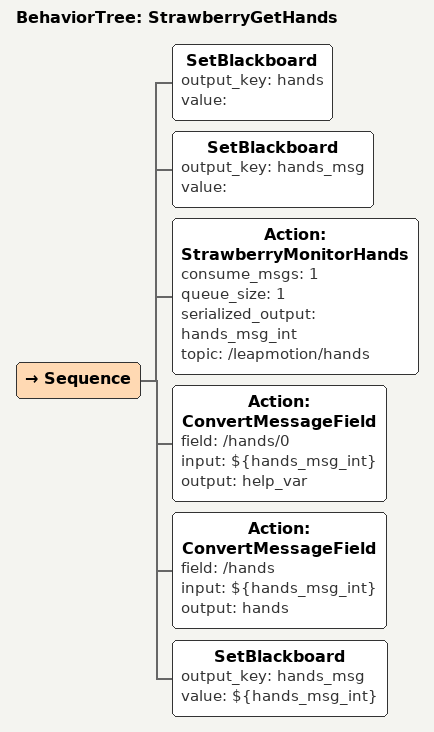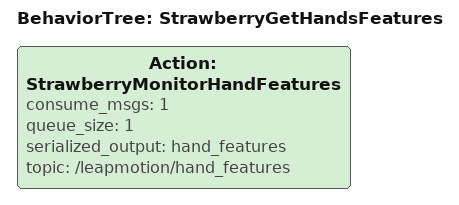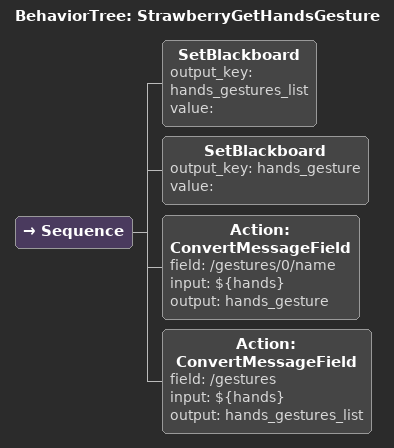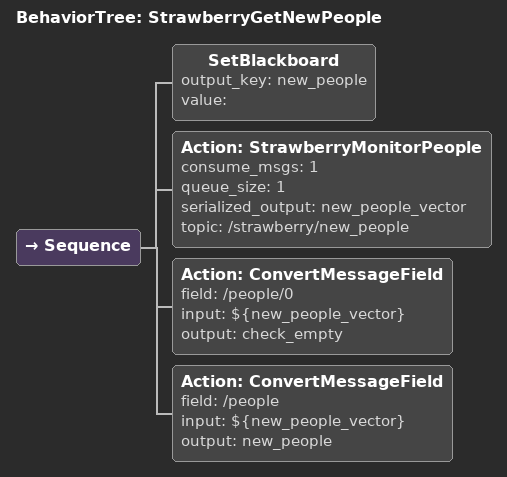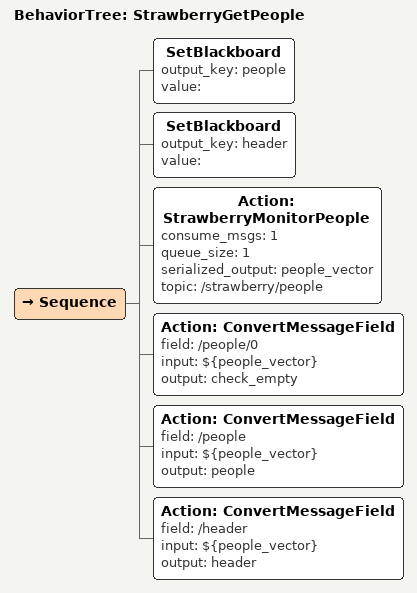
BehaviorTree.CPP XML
<BehaviorTree ID="StrawberryGetHands">
    <Sequence>
        <SetBlackboard output_key="hands" value=""/>
        <SetBlackboard output_key="hands_msg" value=""/>
        <Action ID="StrawberryMonitorHands" consume_msgs="1" queue_size="1" serialized_output="hands_msg_int" topic="/leapmotion/hands"/>
        <Action ID="ConvertMessageField" field="/hands/0" input="${hands_msg_int}" output="help_var"/>
        <Action ID="ConvertMessageField" field="/hands" input="${hands_msg_int}" output="hands"/>
        <SetBlackboard output_key="hands_msg" value="${hands_msg_int}"/>
    </Sequence>
</BehaviorTree>

<BehaviorTree ID="StrawberryGetHandsFeatures">
    <Action ID="StrawberryMonitorHandFeatures" consume_msgs="1" queue_size="1" serialized_output="hand_features" topic="/leapmotion/hand_features"/>
</BehaviorTree>

<BehaviorTree ID="StrawberryGetHandsGesture">
    <Sequence>
        <SetBlackboard output_key="hands_gestures_list" value=""/>
        <SetBlackboard output_key="hands_gesture" value=""/>
        <Action ID="ConvertMessageField" field="/gestures/0/name" input="${hands}" output="hands_gesture"/>
        <Action ID="ConvertMessageField" field="/gestures" input="${hands}" output="hands_gestures_list"/>
    </Sequence>
</BehaviorTree>

<BehaviorTree ID="StrawberryGetNewPeople">
    <Sequence>
        <SetBlackboard output_key="new_people" value=""/>
        <Action ID="StrawberryMonitorPeople" consume_msgs="1" queue_size="1" serialized_output="new_people_vector" topic="/strawberry/new_people"/>
        <Action ID="ConvertMessageField" field="/people/0" input="${new_people_vector}" output="check_empty"/>
        <Action ID="ConvertMessageField" field="/people" input="${new_people_vector}" output="new_people"/>
    </Sequence>
</BehaviorTree>

<BehaviorTree ID="StrawberryGetPeople">
    <Sequence>
        <SetBlackboard output_key="people" value=""/>
        <SetBlackboard output_key="header" value=""/>
        <Action ID="StrawberryMonitorPeople" consume_msgs="1" queue_size="1" serialized_output="people_vector" topic="/strawberry/people"/>
        <Action ID="ConvertMessageField" field="/people/0" input="${people_vector}" output="check_empty"/>
        <Action ID="ConvertMessageField" field="/people" input="${people_vector}" output="people"/>
        <Action ID="ConvertMessageField" field="/header" input="${people_vector}" output="header"/>
    </Sequence>
</BehaviorTree>
